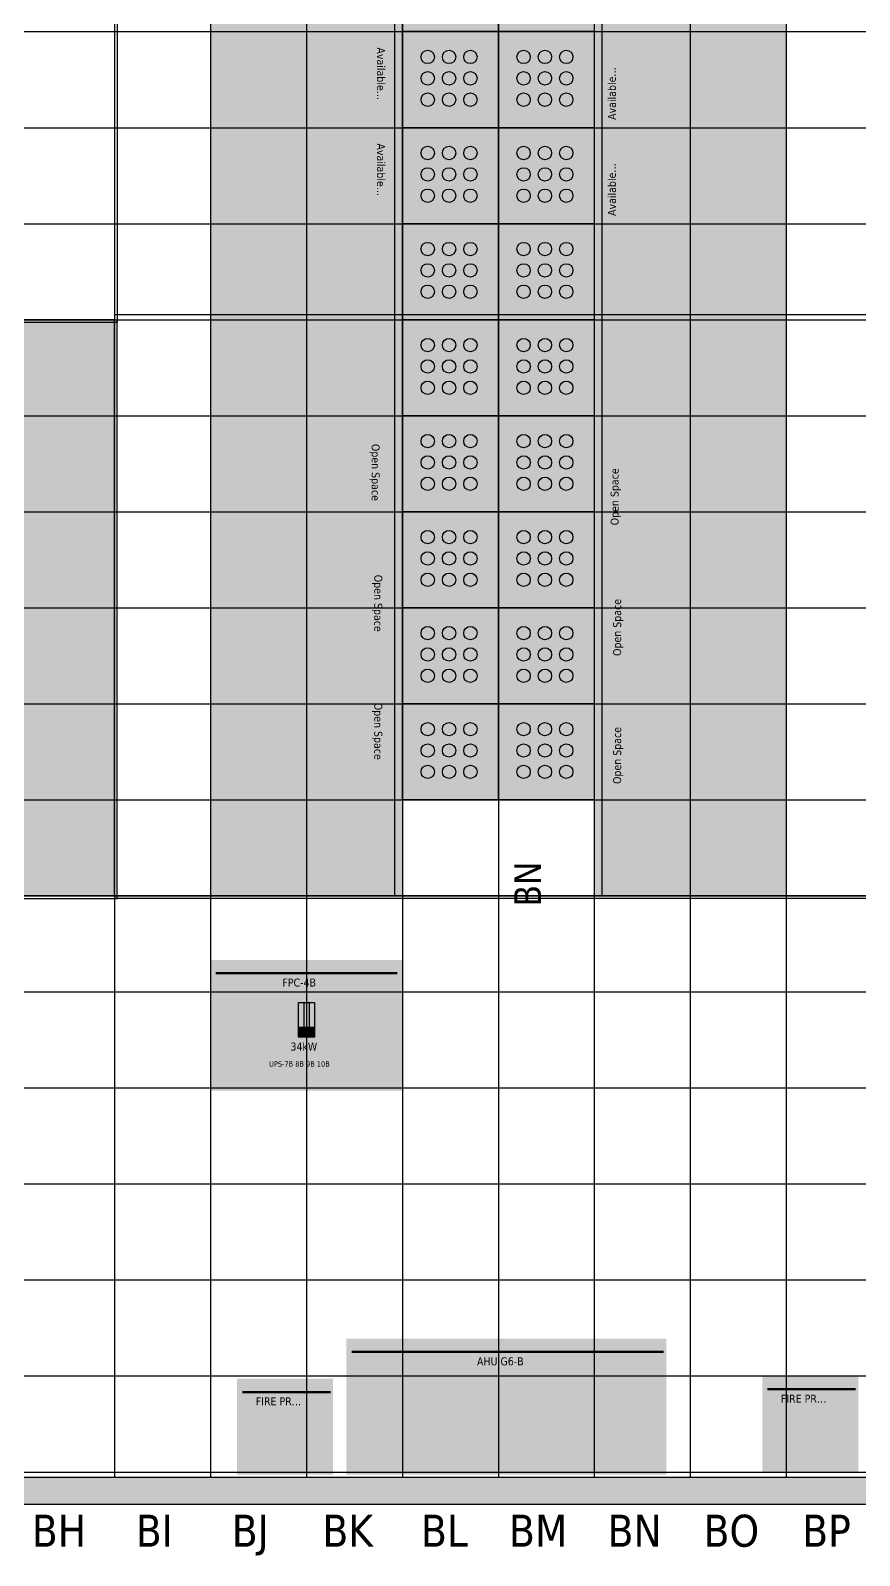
# Model space of a CAD drawing. Header units: millimetres. Extents: x -618 to 58287, y -23922 to -2396.
# Drawn here: x 19875 to 25058, y -23922 to -14393 of the extents above; entities that cross this region are included whole.
import ezdxf

# ---------------------------------------------------------------- set-up
doc = ezdxf.new("R2010")
doc.units = ezdxf.units.MM
doc.header["$MEASUREMENT"] = 0
for name, color, linetype, true_color in [('Background', 7, 'Continuous', 0xffffff), ('Equipment', 7, 'Continuous', 0xffffff), ('Names', 7, 'Continuous', 0xffffff), ('Power', 7, 'Continuous', 0xffffff), ('Room fixture', 7, 'Continuous', 0xffffff), ('Room shape', 7, 'Continuous', 0xc0c0c0), ('Rows', 7, 'Continuous', 0xffffff), ('Tile grid', 7, 'Continuous', 0xafafaf), ('Walls and cages', 7, 'Continuous', 0xffffff)]:
    doc.layers.add(name, color=color, linetype=linetype, true_color=true_color)
doc.styles.add('Tahoma#false#false', font='tahoma.ttf', dxfattribs={"height": 0.2})

msp = doc.modelspace()

# ---------------------------------------------------------------- linework, layer by layer
at = {"layer": 'Background', "lineweight": -3, "transparency": 33554687}
for points in [[(21134.7, -13798.7), (22218, -13798.7), (22218, -14398.7)], [(22218, -14398.7), (21134.7, -14398.7), (21134.7, -13798.7)], [(21134.7, -14398.7), (22218, -14398.7), (22218, -14998.7)], [(22218, -14998.7), (21134.7, -14998.7), (21134.7, -14398.7)], [(24501.3, -15001.3), (23418, -15001.3), (23418, -14401.3)], [(23418, -14401.3), (24501.3, -14401.3), (24501.3, -15001.3)], [(21134.7, -14998.7), (22218, -14998.7), (22218, -15598.7)], [(22218, -15598.7), (21134.7, -15598.7), (21134.7, -14998.7)], [(24501.3, -15601.3), (23418, -15601.3), (23418, -15001.3)], [(23418, -15001.3), (24501.3, -15001.3), (24501.3, -15601.3)], [(21118, -16809.3), (22184.7, -16809.3), (22184.7, -17609.3)], [(22184.7, -17609.3), (21118, -17609.3), (21118, -16809.3)], [(24518.7, -17584.7), (23435.3, -17584.7), (23435.3, -16784.7)], [(23435.3, -16784.7), (24518.7, -16784.7), (24518.7, -17584.7)], [(21134.3, -17627), (22201, -17627), (22201, -18427)], [(22201, -18427), (21134.3, -18427), (21134.3, -17627)], [(24534.3, -18401), (23451, -18401), (23451, -17601)], [(23451, -17601), (24534.3, -17601), (24534.3, -18401)], [(21134.3, -18427), (22201, -18427), (22201, -19227)], [(22201, -19227), (21134.3, -19227), (21134.3, -18427)], [(24534.3, -19201), (23451, -19201), (23451, -18401)], [(23451, -18401), (24534.3, -18401), (24534.3, -19201)], [(21000, -21016.7), (21000, -20200), (22200, -20200)], [(22200, -20200), (22200, -21016.7), (21000, -21016.7)], [(21850, -23416.7), (21850, -22566.7), (23850, -22566.7)], [(23850, -22566.7), (23850, -23416.7), (21850, -23416.7)], [(21166.7, -23416.7), (21166.7, -22816.7), (21766.7, -22816.7)], [(21766.7, -22816.7), (21766.7, -23416.7), (21166.7, -23416.7)], [(24450, -23400), (24450, -22800), (25050, -22800)], [(25050, -22800), (25050, -23400), (24450, -23400)]]:
    msp.add_solid(points, dxfattribs=at)
at = {"layer": 'Equipment', "color": 72, "lineweight": 50, "true_color": 0x67cb33, "transparency": 33554687}
msp.add_line((21033.3, -20283.3), (22166.7, -20283.3), dxfattribs=at)
at = {"layer": 'Equipment', "color": 153, "lineweight": 50, "true_color": 0x3e99df, "transparency": 33554687}
msp.add_line((21883.3, -22650), (23833.3, -22650), dxfattribs=at)
at = {"layer": 'Equipment', "color": 1, "lineweight": 50, "true_color": 0xe60000, "transparency": 33554687}
for p, q in [((21200, -22900), (21750, -22900)), ((24483.3, -22883.3), (25033.3, -22883.3))]:
    msp.add_line(p, q, dxfattribs=at)
at = {"layer": 'Equipment', "color": 21, "lineweight": 50, "true_color": 0xf49191, "transparency": 33554687}
for points in [[(21201.3, -14332), (21134.7, -14398.7), (21134.7, -13798.7)], [(22218, -13798.7), (22218, -14398.7), (22151.3, -14332)], [(22218, -14398.7), (21134.7, -14398.7), (21201.3, -14332)], [(21201.3, -14332), (22151.3, -14332), (22218, -14398.7)], [(21201.3, -14932), (21134.7, -14998.7), (21134.7, -14398.7)], [(21201.3, -14465.3), (21201.3, -14932), (21134.7, -14398.7)], [(22151.3, -14465.3), (21201.3, -14465.3), (21134.7, -14398.7)], [(21134.7, -14398.7), (22218, -14398.7), (22151.3, -14465.3)], [(22218, -14398.7), (22218, -14998.7), (22151.3, -14932)], [(22218, -14398.7), (22151.3, -14932), (22151.3, -14465.3)], [(24434.7, -14468), (23484.7, -14468), (23418, -14401.3)], [(23418, -14401.3), (24501.3, -14401.3), (24434.7, -14468)], [(23418, -15001.3), (23418, -14401.3), (23484.7, -14468)], [(23418, -15001.3), (23484.7, -14468), (23484.7, -14934.7)], [(24434.7, -14468), (24501.3, -14401.3), (24501.3, -15001.3)], [(24434.7, -14934.7), (24434.7, -14468), (24501.3, -15001.3)], [(22218, -14998.7), (21134.7, -14998.7), (21201.3, -14932)], [(21201.3, -14932), (22151.3, -14932), (22218, -14998.7)], [(24501.3, -15001.3), (23418, -15001.3), (23484.7, -14934.7)], [(23484.7, -14934.7), (24434.7, -14934.7), (24501.3, -15001.3)], [(21201.3, -15532), (21134.7, -15598.7), (21134.7, -14998.7)], [(21201.3, -15065.3), (21201.3, -15532), (21134.7, -14998.7)], [(22151.3, -15065.3), (21201.3, -15065.3), (21134.7, -14998.7)], [(21134.7, -14998.7), (22218, -14998.7), (22151.3, -15065.3)], [(22218, -14998.7), (22218, -15598.7), (22151.3, -15532)], [(22218, -14998.7), (22151.3, -15532), (22151.3, -15065.3)], [(24434.7, -15068), (23484.7, -15068), (23418, -15001.3)], [(23418, -15001.3), (24501.3, -15001.3), (24434.7, -15068)], [(23418, -15601.3), (23418, -15001.3), (23484.7, -15068)], [(24434.7, -15068), (24501.3, -15001.3), (24501.3, -15601.3)], [(23418, -15601.3), (23484.7, -15068), (23484.7, -15534.7)], [(24434.7, -15534.7), (24434.7, -15068), (24501.3, -15601.3)], [(22218, -15598.7), (21134.7, -15598.7), (21201.3, -15532)], [(21201.3, -15532), (22151.3, -15532), (22218, -15598.7)], [(24501.3, -15601.3), (23418, -15601.3), (23484.7, -15534.7)], [(23484.7, -15534.7), (24434.7, -15534.7), (24501.3, -15601.3)], [(21184.7, -17542.7), (21118, -17609.3), (21118, -16809.3)], [(21184.7, -16876), (21184.7, -17542.7), (21118, -16809.3)], [(22118, -16876), (21184.7, -16876), (21118, -16809.3)], [(21118, -16809.3), (22184.7, -16809.3), (22118, -16876)], [(22184.7, -16809.3), (22184.7, -17609.3), (22118, -17542.7)], [(22184.7, -16809.3), (22118, -17542.7), (22118, -16876)], [(24452, -16851.3), (23502, -16851.3), (23435.3, -16784.7)], [(23435.3, -16784.7), (24518.7, -16784.7), (24452, -16851.3)], [(23435.3, -17584.7), (23435.3, -16784.7), (23502, -16851.3)], [(23435.3, -17584.7), (23502, -16851.3), (23502, -17518)], [(24452, -16851.3), (24518.7, -16784.7), (24518.7, -17584.7)], [(24452, -17518), (24452, -16851.3), (24518.7, -17584.7)], [(24518.7, -17584.7), (23435.3, -17584.7), (23502, -17518)], [(23502, -17518), (24452, -17518), (24518.7, -17584.7)], [(22184.7, -17609.3), (21118, -17609.3), (21184.7, -17542.7)], [(21201, -18360.3), (21134.3, -18427), (21134.3, -17627)], [(21201, -17693.7), (21201, -18360.3), (21134.3, -17627)], [(22134.3, -17693.7), (21201, -17693.7), (21134.3, -17627)], [(21134.3, -17627), (22201, -17627), (22134.3, -17693.7)], [(21184.7, -17542.7), (22118, -17542.7), (22184.7, -17609.3)], [(22201, -17627), (22201, -18427), (22134.3, -18360.3)], [(22201, -17627), (22134.3, -18360.3), (22134.3, -17693.7)], [(24467.7, -17667.7), (23517.7, -17667.7), (23451, -17601)], [(23451, -17601), (24534.3, -17601), (24467.7, -17667.7)], [(23451, -18401), (23451, -17601), (23517.7, -17667.7)], [(24467.7, -17667.7), (24534.3, -17601), (24534.3, -18401)], [(23451, -18401), (23517.7, -17667.7), (23517.7, -18334.3)], [(24467.7, -18334.3), (24467.7, -17667.7), (24534.3, -18401)], [(22201, -18427), (21134.3, -18427), (21201, -18360.3)], [(21201, -18360.3), (22134.3, -18360.3), (22201, -18427)], [(24534.3, -18401), (23451, -18401), (23517.7, -18334.3)], [(23517.7, -18334.3), (24467.7, -18334.3), (24534.3, -18401)], [(21201, -19160.3), (21134.3, -19227), (21134.3, -18427)], [(21201, -18493.7), (21201, -19160.3), (21134.3, -18427)], [(22134.3, -18493.7), (21201, -18493.7), (21134.3, -18427)], [(21134.3, -18427), (22201, -18427), (22134.3, -18493.7)], [(22201, -18427), (22201, -19227), (22134.3, -19160.3)], [(22201, -18427), (22134.3, -19160.3), (22134.3, -18493.7)], [(24467.7, -18467.7), (23517.7, -18467.7), (23451, -18401)], [(23451, -18401), (24534.3, -18401), (24467.7, -18467.7)], [(23451, -19201), (23451, -18401), (23517.7, -18467.7)], [(23451, -19201), (23517.7, -18467.7), (23517.7, -19134.3)], [(24467.7, -18467.7), (24534.3, -18401), (24534.3, -19201)], [(24467.7, -19134.3), (24467.7, -18467.7), (24534.3, -19201)], [(24534.3, -19201), (23451, -19201), (23517.7, -19134.3)], [(23517.7, -19134.3), (24467.7, -19134.3), (24534.3, -19201)], [(22201, -19227), (21134.3, -19227), (21201, -19160.3)], [(21201, -19160.3), (22134.3, -19160.3), (22201, -19227)], [(21166.7, -22816.7), (21766.7, -22816.7), (21700, -22883.3)], [(21166.7, -22816.7), (21700, -22883.3), (21233.3, -22883.3)], [(21166.7, -23416.7), (21166.7, -22816.7), (21233.3, -22883.3)], [(21700, -23350), (21700, -22883.3), (21766.7, -22816.7)], [(21766.7, -22816.7), (21766.7, -23416.7), (21700, -23350)], [(24450, -22800), (25050, -22800), (24983.3, -22866.7)], [(24450, -22800), (24983.3, -22866.7), (24516.7, -22866.7)], [(24450, -23400), (24450, -22800), (24516.7, -22866.7)], [(24516.7, -22866.7), (24516.7, -23333.3), (24450, -23400)], [(24983.3, -23333.3), (24983.3, -22866.7), (25050, -22800)], [(25050, -22800), (25050, -23400), (24983.3, -23333.3)], [(21233.3, -22883.3), (21233.3, -23350), (21166.7, -23416.7)], [(24983.3, -23333.3), (25050, -23400), (24450, -23400)], [(24516.7, -23333.3), (24983.3, -23333.3), (24450, -23400)], [(21700, -23350), (21766.7, -23416.7), (21166.7, -23416.7)], [(21233.3, -23350), (21700, -23350), (21166.7, -23416.7)]]:
    msp.add_solid(points, dxfattribs=at)
at = {"layer": 'Equipment', "color": 18, "lineweight": -3, "true_color": 0x000000, "transparency": 33554687}
for points in [[(21151.3, -14382), (21134.7, -14398.7), (21134.7, -13798.7)], [(22218, -13798.7), (22218, -14398.7), (22201.3, -14382)], [(22218, -14398.7), (21134.7, -14398.7), (21151.3, -14382)], [(21151.3, -14382), (22201.3, -14382), (22218, -14398.7)], [(21151.3, -14982), (21134.7, -14998.7), (21134.7, -14398.7)], [(21151.3, -14415.3), (21151.3, -14982), (21134.7, -14398.7)], [(22201.3, -14415.3), (21151.3, -14415.3), (21134.7, -14398.7)], [(21134.7, -14398.7), (22218, -14398.7), (22201.3, -14415.3)], [(22218, -14398.7), (22218, -14998.7), (22201.3, -14982)], [(22218, -14398.7), (22201.3, -14982), (22201.3, -14415.3)], [(24484.7, -14418), (23434.7, -14418), (23418, -14401.3)], [(23418, -14401.3), (24501.3, -14401.3), (24484.7, -14418)], [(23418, -15001.3), (23418, -14401.3), (23434.7, -14418)], [(23418, -15001.3), (23434.7, -14418), (23434.7, -14984.7)], [(24484.7, -14418), (24501.3, -14401.3), (24501.3, -15001.3)], [(24484.7, -14984.7), (24484.7, -14418), (24501.3, -15001.3)], [(22218, -14998.7), (21134.7, -14998.7), (21151.3, -14982)], [(21151.3, -15582), (21134.7, -15598.7), (21134.7, -14998.7)], [(21151.3, -15015.3), (21151.3, -15582), (21134.7, -14998.7)], [(22201.3, -15015.3), (21151.3, -15015.3), (21134.7, -14998.7)], [(21134.7, -14998.7), (22218, -14998.7), (22201.3, -15015.3)], [(21151.3, -14982), (22201.3, -14982), (22218, -14998.7)], [(22218, -14998.7), (22218, -15598.7), (22201.3, -15582)], [(22218, -14998.7), (22201.3, -15582), (22201.3, -15015.3)], [(24501.3, -15001.3), (23418, -15001.3), (23434.7, -14984.7)], [(24484.7, -15018), (23434.7, -15018), (23418, -15001.3)], [(23418, -15001.3), (24501.3, -15001.3), (24484.7, -15018)], [(23418, -15601.3), (23418, -15001.3), (23434.7, -15018)], [(23418, -15601.3), (23434.7, -15018), (23434.7, -15584.7)], [(23434.7, -14984.7), (24484.7, -14984.7), (24501.3, -15001.3)], [(24484.7, -15018), (24501.3, -15001.3), (24501.3, -15601.3)], [(24484.7, -15584.7), (24484.7, -15018), (24501.3, -15601.3)], [(22218, -15598.7), (21134.7, -15598.7), (21151.3, -15582)], [(21151.3, -15582), (22201.3, -15582), (22218, -15598.7)], [(24501.3, -15601.3), (23418, -15601.3), (23434.7, -15584.7)], [(23434.7, -15584.7), (24484.7, -15584.7), (24501.3, -15601.3)], [(21134.7, -17592.7), (21118, -17609.3), (21118, -16809.3)], [(21134.7, -16826), (21134.7, -17592.7), (21118, -16809.3)], [(22168, -16826), (21134.7, -16826), (21118, -16809.3)], [(21118, -16809.3), (22184.7, -16809.3), (22168, -16826)], [(22184.7, -16809.3), (22184.7, -17609.3), (22168, -17592.7)], [(22184.7, -16809.3), (22168, -17592.7), (22168, -16826)], [(24502, -16801.3), (23452, -16801.3), (23435.3, -16784.7)], [(23435.3, -16784.7), (24518.7, -16784.7), (24502, -16801.3)], [(23435.3, -17584.7), (23435.3, -16784.7), (23452, -16801.3)], [(23435.3, -17584.7), (23452, -16801.3), (23452, -17568)], [(24502, -16801.3), (24518.7, -16784.7), (24518.7, -17584.7)], [(24502, -17568), (24502, -16801.3), (24518.7, -17584.7)], [(22184.7, -17609.3), (21118, -17609.3), (21134.7, -17592.7)], [(21151, -18410.3), (21134.3, -18427), (21134.3, -17627)], [(21151, -17643.7), (21151, -18410.3), (21134.3, -17627)], [(22184.3, -17643.7), (21151, -17643.7), (21134.3, -17627)], [(21134.3, -17627), (22201, -17627), (22184.3, -17643.7)], [(21134.7, -17592.7), (22168, -17592.7), (22184.7, -17609.3)], [(22201, -17627), (22201, -18427), (22184.3, -18410.3)], [(22201, -17627), (22184.3, -18410.3), (22184.3, -17643.7)], [(24518.7, -17584.7), (23435.3, -17584.7), (23452, -17568)], [(24517.7, -17617.7), (23467.7, -17617.7), (23451, -17601)], [(23451, -17601), (24534.3, -17601), (24517.7, -17617.7)], [(23451, -18401), (23451, -17601), (23467.7, -17617.7)], [(23451, -18401), (23467.7, -17617.7), (23467.7, -18384.3)], [(23452, -17568), (24502, -17568), (24518.7, -17584.7)], [(24517.7, -17617.7), (24534.3, -17601), (24534.3, -18401)], [(24517.7, -18384.3), (24517.7, -17617.7), (24534.3, -18401)], [(24534.3, -18401), (23451, -18401), (23467.7, -18384.3)], [(23467.7, -18384.3), (24517.7, -18384.3), (24534.3, -18401)], [(22201, -18427), (21134.3, -18427), (21151, -18410.3)], [(21151, -19210.3), (21134.3, -19227), (21134.3, -18427)], [(21151, -18443.7), (21151, -19210.3), (21134.3, -18427)], [(22184.3, -18443.7), (21151, -18443.7), (21134.3, -18427)], [(21134.3, -18427), (22201, -18427), (22184.3, -18443.7)], [(21151, -18410.3), (22184.3, -18410.3), (22201, -18427)], [(22201, -18427), (22201, -19227), (22184.3, -19210.3)], [(22201, -18427), (22184.3, -19210.3), (22184.3, -18443.7)], [(24517.7, -18417.7), (23467.7, -18417.7), (23451, -18401)], [(23451, -18401), (24534.3, -18401), (24517.7, -18417.7)], [(23451, -19201), (23451, -18401), (23467.7, -18417.7)], [(23451, -19201), (23467.7, -18417.7), (23467.7, -19184.3)], [(24517.7, -18417.7), (24534.3, -18401), (24534.3, -19201)], [(24517.7, -19184.3), (24517.7, -18417.7), (24534.3, -19201)], [(22201, -19227), (21134.3, -19227), (21151, -19210.3)], [(21151, -19210.3), (22184.3, -19210.3), (22201, -19227)], [(24534.3, -19201), (23451, -19201), (23467.7, -19184.3)], [(23467.7, -19184.3), (24517.7, -19184.3), (24534.3, -19201)], [(21000, -20200), (22200, -20200), (22183.3, -20216.7)], [(21000, -20200), (22183.3, -20216.7), (21016.7, -20216.7)], [(21000, -21016.7), (21000, -20200), (21016.7, -20216.7)], [(22183.3, -21000), (22183.3, -20216.7), (22200, -20200)], [(22200, -20200), (22200, -21016.7), (22183.3, -21000)], [(21016.7, -20216.7), (21016.7, -21000), (21000, -21016.7)], [(22183.3, -21000), (22200, -21016.7), (21000, -21016.7)], [(21016.7, -21000), (22183.3, -21000), (21000, -21016.7)], [(21850, -22566.7), (23850, -22566.7), (23833.3, -22583.3)], [(21850, -22566.7), (23833.3, -22583.3), (21866.7, -22583.3)], [(21850, -23416.7), (21850, -22566.7), (21866.7, -22583.3)], [(23833.3, -23400), (23833.3, -22583.3), (23850, -22566.7)], [(23850, -22566.7), (23850, -23416.7), (23833.3, -23400)], [(21866.7, -22583.3), (21866.7, -23400), (21850, -23416.7)], [(21166.7, -22816.7), (21766.7, -22816.7), (21750, -22833.3)], [(21166.7, -22816.7), (21750, -22833.3), (21183.3, -22833.3)], [(21166.7, -23416.7), (21166.7, -22816.7), (21183.3, -22833.3)], [(21183.3, -22833.3), (21183.3, -23400), (21166.7, -23416.7)], [(21750, -23400), (21750, -22833.3), (21766.7, -22816.7)], [(21766.7, -22816.7), (21766.7, -23416.7), (21750, -23400)], [(24450, -22800), (25050, -22800), (25033.3, -22816.7)], [(24450, -22800), (25033.3, -22816.7), (24466.7, -22816.7)], [(24450, -23400), (24450, -22800), (24466.7, -22816.7)], [(24466.7, -22816.7), (24466.7, -23383.3), (24450, -23400)], [(25033.3, -23383.3), (25033.3, -22816.7), (25050, -22800)], [(25050, -22800), (25050, -23400), (25033.3, -23383.3)], [(21750, -23400), (21766.7, -23416.7), (21166.7, -23416.7)], [(21183.3, -23400), (21750, -23400), (21166.7, -23416.7)], [(23833.3, -23400), (23850, -23416.7), (21850, -23416.7)], [(21866.7, -23400), (23833.3, -23400), (21850, -23416.7)], [(25033.3, -23383.3), (25050, -23400), (24450, -23400)], [(24466.7, -23383.3), (25033.3, -23383.3), (24450, -23400)]]:
    msp.add_solid(points, dxfattribs=at)
at = {"layer": 'Equipment', "color": 71, "lineweight": 50, "true_color": 0xbde8a7, "transparency": 33554687}
for points in [[(21000, -20200), (22200, -20200), (22133.3, -20266.7)], [(21000, -20200), (22133.3, -20266.7), (21066.7, -20266.7)], [(21000, -21016.7), (21000, -20200), (21066.7, -20266.7)], [(22133.3, -20950), (22133.3, -20266.7), (22200, -20200)], [(22200, -20200), (22200, -21016.7), (22133.3, -20950)], [(21066.7, -20266.7), (21066.7, -20950), (21000, -21016.7)], [(22133.3, -20950), (22200, -21016.7), (21000, -21016.7)], [(21066.7, -20950), (22133.3, -20950), (21000, -21016.7)]]:
    msp.add_solid(points, dxfattribs=at)
at = {"layer": 'Equipment', "color": 141, "lineweight": 50, "true_color": 0xabd3f1, "transparency": 33554687}
for points in [[(21850, -22566.7), (23850, -22566.7), (23783.3, -22633.3)], [(21850, -22566.7), (23783.3, -22633.3), (21916.7, -22633.3)], [(21850, -23416.7), (21850, -22566.7), (21916.7, -22633.3)], [(23783.3, -23350), (23783.3, -22633.3), (23850, -22566.7)], [(23850, -22566.7), (23850, -23416.7), (23783.3, -23350)], [(21916.7, -22633.3), (21916.7, -23350), (21850, -23416.7)], [(23783.3, -23350), (23850, -23416.7), (21850, -23416.7)], [(21916.7, -23350), (23783.3, -23350), (21850, -23416.7)]]:
    msp.add_solid(points, dxfattribs=at)
at = {"layer": 'Power', "color": 8, "lineweight": -3, "true_color": 0x808080, "transparency": 33554687}
for p, q in [((21550, -20466.7), (21650, -20466.7)), ((21550, -20683.3), (21550, -20466.7)), ((21650, -20466.7), (21650, -20683.3)), ((21650, -20683.3), (21550, -20683.3))]:
    msp.add_line(p, q, dxfattribs=at)
at = {"layer": 'Power', "lineweight": -3, "transparency": 33554687}
for p, q in [((21583.3, -20466.7), (21583.3, -20683.3)), ((21616.7, -20466.7), (21616.7, -20683.3))]:
    msp.add_line(p, q, dxfattribs=at)
msp.add_solid([(21550, -20466.7), (21650, -20466.7), (21550, -20683.3), (21650, -20683.3)], dxfattribs=at)
at = {"layer": 'Power', "color": 8, "lineweight": -3, "true_color": 0x826482, "transparency": 33554687}
for points in [[(21550, -20550), (21583.3, -20550), (21550, -20683.3), (21583.3, -20683.3)], [(21583.3, -20550), (21616.7, -20550), (21583.3, -20683.3), (21616.7, -20683.3)], [(21616.7, -20616.7), (21650, -20616.7), (21616.7, -20683.3), (21650, -20683.3)]]:
    msp.add_solid(points, dxfattribs=at)
at = {"layer": 'Power', "color": 9, "lineweight": -3, "true_color": 0xc0c0c0, "transparency": 33554687}
for points in [[(21550, -20616.7), (21583.3, -20616.7), (21550, -20683.3), (21583.3, -20683.3)], [(21583.3, -20616.7), (21616.7, -20616.7), (21583.3, -20683.3), (21616.7, -20683.3)], [(21616.7, -20650), (21650, -20650), (21616.7, -20683.3), (21650, -20683.3)]]:
    msp.add_solid(points, dxfattribs=at)
at = {"layer": 'Power', "color": 138, "lineweight": -3, "true_color": 0x01505e, "transparency": 33554687}
msp.add_solid([(21083.3, -20833.3), (22116.7, -20833.3), (21083.3, -20916.7), (22116.7, -20916.7)], dxfattribs=at)
at = {"layer": 'Room fixture', "color": 9, "lineweight": -3, "true_color": 0xc0c0c0, "transparency": 33554687}
for p, q in [((22200, -14400), (22200, -13800)), ((22800, -14400), (22800, -13800)), ((22800, -13800), (22800, -14400)), ((23400, -13800), (23400, -14400)), ((22200, -14400), (22800, -14400)), ((22200, -15000), (22200, -14400)), ((22800, -14400), (22200, -14400)), ((22800, -14400), (22800, -15000)), ((22800, -14400), (23400, -14400)), ((22800, -15000), (22800, -14400)), ((23400, -14400), (22800, -14400)), ((23400, -14400), (23400, -15000)), ((22800, -15000), (22200, -15000)), ((22200, -15000), (22800, -15000)), ((22200, -15600), (22200, -15000)), ((23400, -15000), (22800, -15000)), ((22800, -15000), (23400, -15000)), ((22800, -15600), (22800, -15000)), ((22800, -15000), (22800, -15600)), ((23400, -15000), (23400, -15600)), ((22200, -15600), (22800, -15600)), ((22200, -16200), (22200, -15600)), ((22800, -15600), (22200, -15600)), ((22800, -15600), (23400, -15600)), ((22800, -16200), (22800, -15600)), ((22800, -15600), (22800, -16200)), ((23400, -15600), (22800, -15600)), ((23400, -15600), (23400, -16200)), ((22200, -16200), (22800, -16200)), ((22200, -16800), (22200, -16200)), ((22800, -16200), (22200, -16200)), ((22800, -16200), (22800, -16800)), ((23400, -16200), (22800, -16200)), ((22800, -16200), (23400, -16200)), ((22800, -16800), (22800, -16200)), ((23400, -16200), (23400, -16800)), ((22800, -16800), (22200, -16800)), ((22200, -16800), (22800, -16800)), ((22200, -17400), (22200, -16800)), ((22800, -16800), (23400, -16800)), ((22800, -17400), (22800, -16800)), ((22800, -16800), (22800, -17400)), ((23400, -16800), (22800, -16800)), ((23400, -16800), (23400, -17400)), ((22800, -17400), (22200, -17400)), ((22200, -17400), (22800, -17400)), ((22200, -18000), (22200, -17400)), ((22800, -17400), (23400, -17400)), ((22800, -18000), (22800, -17400)), ((23400, -17400), (22800, -17400)), ((22800, -17400), (22800, -18000)), ((23400, -17400), (23400, -18000)), ((22800, -18000), (22200, -18000)), ((22200, -18000), (22800, -18000)), ((22200, -18600), (22200, -18000)), ((23400, -18000), (22800, -18000)), ((22800, -18000), (23400, -18000)), ((22800, -18600), (22800, -18000)), ((22800, -18000), (22800, -18600)), ((23400, -18000), (23400, -18600)), ((22200, -18600), (22800, -18600)), ((22200, -19200), (22200, -18600)), ((22800, -18600), (22200, -18600)), ((22800, -18600), (23400, -18600)), ((22800, -19200), (22800, -18600)), ((22800, -18600), (22800, -19200)), ((23400, -18600), (22800, -18600)), ((23400, -18600), (23400, -19200)), ((22800, -19200), (22200, -19200)), ((23400, -19200), (22800, -19200))]:
    msp.add_line(p, q, dxfattribs=at)
for centre in [(22358.3, -14558.3), (22491.7, -14558.3), (22625, -14558.3), (22958.3, -14558.3), (23091.7, -14558.3), (23225, -14558.3), (22358.3, -14691.7), (22491.7, -14691.7), (22625, -14691.7), (22958.3, -14691.7), (23091.7, -14691.7), (23225, -14691.7), (22358.3, -14825), (22491.7, -14825), (22625, -14825), (22958.3, -14825), (23091.7, -14825), (23225, -14825), (22358.3, -15158.3), (22491.7, -15158.3), (22625, -15158.3), (22958.3, -15158.3), (23091.7, -15158.3), (23225, -15158.3), (22358.3, -15291.7), (22491.7, -15291.7), (22625, -15291.7), (22958.3, -15291.7), (23091.7, -15291.7), (23225, -15291.7), (22358.3, -15425), (22491.7, -15425), (22625, -15425), (22958.3, -15425), (23091.7, -15425), (23225, -15425), (22358.3, -15758.3), (22491.7, -15758.3), (22625, -15758.3), (22958.3, -15758.3), (23091.7, -15758.3), (23225, -15758.3), (22358.3, -15891.7), (22491.7, -15891.7), (22625, -15891.7), (22958.3, -15891.7), (23091.7, -15891.7), (23225, -15891.7), (22358.3, -16025), (22491.7, -16025), (22625, -16025), (22958.3, -16025), (23091.7, -16025), (23225, -16025), (22358.3, -16358.3), (22491.7, -16358.3), (22625, -16358.3), (22958.3, -16358.3), (23091.7, -16358.3), (23225, -16358.3), (22358.3, -16491.7), (22491.7, -16491.7), (22625, -16491.7), (22958.3, -16491.7), (23091.7, -16491.7), (23225, -16491.7), (22358.3, -16625), (22491.7, -16625), (22625, -16625), (22958.3, -16625), (23091.7, -16625), (23225, -16625), (22358.3, -16958.3), (22491.7, -16958.3), (22625, -16958.3), (22958.3, -16958.3), (23091.7, -16958.3), (23225, -16958.3), (22358.3, -17091.7), (22491.7, -17091.7), (22625, -17091.7), (22958.3, -17091.7), (23091.7, -17091.7), (23225, -17091.7), (22358.3, -17225), (22491.7, -17225), (22625, -17225), (22958.3, -17225), (23091.7, -17225), (23225, -17225), (22358.3, -17558.3), (22491.7, -17558.3), (22625, -17558.3), (22958.3, -17558.3), (23091.7, -17558.3), (23225, -17558.3), (22358.3, -17691.7), (22491.7, -17691.7), (22625, -17691.7), (22958.3, -17691.7), (23091.7, -17691.7), (23225, -17691.7), (22358.3, -17825), (22491.7, -17825), (22625, -17825), (22958.3, -17825), (23091.7, -17825), (23225, -17825), (22358.3, -18158.3), (22491.7, -18158.3), (22625, -18158.3), (22958.3, -18158.3), (23091.7, -18158.3), (23225, -18158.3), (22358.3, -18291.7), (22491.7, -18291.7), (22625, -18291.7), (22958.3, -18291.7), (23091.7, -18291.7), (23225, -18291.7), (22358.3, -18425), (22491.7, -18425), (22625, -18425), (22958.3, -18425), (23091.7, -18425), (23225, -18425), (22358.3, -18758.3), (22491.7, -18758.3), (22625, -18758.3), (22958.3, -18758.3), (23091.7, -18758.3), (23225, -18758.3), (22358.3, -18891.7), (22491.7, -18891.7), (22625, -18891.7), (22958.3, -18891.7), (23091.7, -18891.7), (23225, -18891.7), (22358.3, -19025), (22491.7, -19025), (22625, -19025), (22958.3, -19025), (23091.7, -19025), (23225, -19025)]:
    msp.add_ellipse(centre, major_axis=(41.7, 0), ratio=1, dxfattribs=at)
at = {"layer": 'Room fixture', "color": 9, "lineweight": -3, "true_color": 0xc0c0c0, "transparency": 33554472}
for points in [[(22200, -14400), (22200, -13800), (22800, -13800)], [(22800, -13800), (22800, -14400), (22200, -14400)], [(22800, -14400), (22800, -13800), (23400, -13800)], [(23400, -13800), (23400, -14400), (22800, -14400)], [(22200, -15000), (22200, -14400), (22800, -14400)], [(22800, -14400), (22800, -15000), (22200, -15000)], [(22800, -15000), (22800, -14400), (23400, -14400)], [(23400, -14400), (23400, -15000), (22800, -15000)], [(22200, -15600), (22200, -15000), (22800, -15000)], [(22800, -15000), (22800, -15600), (22200, -15600)], [(22800, -15600), (22800, -15000), (23400, -15000)], [(23400, -15000), (23400, -15600), (22800, -15600)], [(22200, -16200), (22200, -15600), (22800, -15600)], [(22800, -15600), (22800, -16200), (22200, -16200)], [(22800, -16200), (22800, -15600), (23400, -15600)], [(23400, -15600), (23400, -16200), (22800, -16200)], [(22200, -16800), (22200, -16200), (22800, -16200)], [(22800, -16200), (22800, -16800), (22200, -16800)], [(22800, -16800), (22800, -16200), (23400, -16200)], [(23400, -16200), (23400, -16800), (22800, -16800)], [(22200, -17400), (22200, -16800), (22800, -16800)], [(22800, -16800), (22800, -17400), (22200, -17400)], [(22800, -17400), (22800, -16800), (23400, -16800)], [(23400, -16800), (23400, -17400), (22800, -17400)], [(22200, -18000), (22200, -17400), (22800, -17400)], [(22800, -17400), (22800, -18000), (22200, -18000)], [(22800, -18000), (22800, -17400), (23400, -17400)], [(23400, -17400), (23400, -18000), (22800, -18000)], [(22200, -18600), (22200, -18000), (22800, -18000)], [(22800, -18000), (22800, -18600), (22200, -18600)], [(22800, -18600), (22800, -18000), (23400, -18000)], [(23400, -18000), (23400, -18600), (22800, -18600)], [(22200, -19200), (22200, -18600), (22800, -18600)], [(22800, -18600), (22800, -19200), (22200, -19200)], [(22800, -19200), (22800, -18600), (23400, -18600)], [(23400, -18600), (23400, -19200), (22800, -19200)]]:
    msp.add_solid(points, dxfattribs=at)
at = {"layer": 'Room shape', "color": 18, "lineweight": -3, "true_color": 0x000000, "transparency": 33554687}
for p, q in [((57733.3, -23433.3), (0, -23433.3)), ((0, -23600), (57733.3, -23600))]:
    msp.add_line(p, q, dxfattribs=at)
at = {"layer": 'Room shape', "lineweight": -3, "transparency": 33554687}
for points in [[(0, -23433.3), (57733.3, -23600), (-116.7, -23550)], [(0, -23433.3), (57733.3, -23433.3), (57733.3, -23600)], [(57733.3, -23600), (0, -23600), (-116.7, -23550)]]:
    msp.add_solid(points, dxfattribs=at)
at = {"layer": 'Rows', "color": 18, "lineweight": -3, "true_color": 0x000000, "transparency": 33554687}
for p, q in [((22150, -6000), (22150, -19800)), ((23450, -19800), (23450, -6000))]:
    msp.add_line(p, q, dxfattribs=at)
at = {"layer": 'Rows', "color": 254, "lineweight": -3, "true_color": 0xe0e0d7, "transparency": 33554534}
for points in [[(21000, -6000), (22200, -6000), (22200, -19800)], [(22200, -19800), (21000, -19800), (21000, -6000)], [(24600, -19800), (23400, -19800), (23400, -6000)], [(23400, -6000), (24600, -6000), (24600, -19800)]]:
    msp.add_solid(points, dxfattribs=at)
at = {"layer": 'Rows', "color": 18, "lineweight": -3, "true_color": 0x000000, "transparency": 33554687}
for points in [[(21000, -19800), (21000, -6000), (21016.7, -6016.7)], [(22183.3, -19783.3), (22183.3, -6016.7), (22200, -6000)], [(22200, -6000), (22200, -19800), (22183.3, -19783.3)], [(23400, -19800), (23400, -6000), (23416.7, -6016.7)], [(24583.3, -19783.3), (24583.3, -6016.7), (24600, -6000)], [(24600, -6000), (24600, -19800), (24583.3, -19783.3)], [(21016.7, -6016.7), (21016.7, -19783.3), (21000, -19800)], [(23416.7, -6016.7), (23416.7, -19783.3), (23400, -19800)], [(22183.3, -19783.3), (22200, -19800), (21000, -19800)], [(21016.7, -19783.3), (22183.3, -19783.3), (21000, -19800)], [(24583.3, -19783.3), (24600, -19800), (23400, -19800)], [(23416.7, -19783.3), (24583.3, -19783.3), (23400, -19800)]]:
    msp.add_solid(points, dxfattribs=at)
at = {"layer": 'Tile grid', "lineweight": -3, "transparency": 33554687}
for p, q in [((20400, -2967), (20400, -23433.7)), ((21000, -2967), (21000, -23433.7)), ((21600, -2967), (21600, -23433.7)), ((22200, -2967), (22200, -23433.7)), ((22800, -2967), (22800, -23433.7)), ((23400, -2967), (23400, -23433.7)), ((24000, -2967), (24000, -23433.7)), ((24600, -2967), (24600, -23433.7)), ((22.1, -14400), (57733.3, -14400)), ((20.6, -15000), (57733.3, -15000)), ((19.2, -15600), (57733.3, -15600)), ((17.7, -16200), (57733.3, -16200)), ((16.2, -16800), (57733.3, -16800)), ((14.8, -17400), (57733.3, -17400)), ((13.3, -18000), (57733.3, -18000)), ((11.8, -18600), (57733.3, -18600)), ((10.4, -19200), (57733.3, -19200)), ((8.9, -19800), (57733.3, -19800)), ((7.4, -20400), (57733.3, -20400)), ((6, -21000), (57733.3, -21000)), ((4.5, -21600), (57733.3, -21600)), ((3, -22200), (57733.3, -22200)), ((1.6, -22800), (57733.3, -22800)), ((0.1, -23400), (57733.3, -23400))]:
    msp.add_line(p, q, dxfattribs=at)
at = {"layer": 'Walls and cages', "color": 18, "lineweight": -3, "true_color": 0x000000, "transparency": 33554687}
for p, q in [((20400, -6000), (20400, -16200)), ((20400, -16200), (15600, -16200)), ((20400, -16200), (15600, -16200)), ((20400, -16200), (25183.3, -16200)), ((20400, -19800), (20400, -16200)), ((20400, -16200), (20400, -19800)), ((15600, -19800), (20400, -19800)), ((20400, -19800), (15600, -19800)), ((25200, -19800), (20400, -19800))]:
    msp.add_line(p, q, dxfattribs=at)
at = {"layer": 'Walls and cages', "color": 9, "lineweight": -3, "true_color": 0xc0c0c0, "transparency": 33554687}
for p, q in [((20416.7, -6000), (20416.7, -16216.7)), ((20400, -16166.7), (25216.7, -16166.7)), ((20416.7, -16216.7), (15600, -16216.7)), ((20416.7, -19816.7), (20416.7, -16200)), ((15600, -19816.7), (20416.7, -19816.7)), ((25216.7, -19816.7), (20400, -19816.7))]:
    msp.add_line(p, q, dxfattribs=at)
at = {"layer": 'Walls and cages', "color": 152, "lineweight": -3, "true_color": 0x0078d7, "transparency": 33554452}
for points in [[(15600, -16200), (20400, -16200), (20400, -19800)], [(15600, -16800), (15600, -16200), (20400, -19800)], [(20400, -19800), (15600, -19800), (15600, -16800)]]:
    msp.add_solid(points, dxfattribs=at)

# ---------------------------------------------------------------- texts
at = {"layer": 'Names', "color": 8, "lineweight": -3, "true_color": 0x808080, "transparency": 33554687, "style": 'Tahoma#false#false'}
for s, rotation, p in [('Available…', -90, (22041.3, -14498.7)), ('Available…', -270, (23534.7, -14951.3)), ('Available…', -90, (22041.3, -15098.7)), ('Available…', -270, (23534.7, -15551.3)), ('Open Space', -90, (22008, -16976)), ('Open Space', -270, (23552, -17484.7)), ('Open Space', -90, (22024.3, -17793.7)), ('Open Space', -270, (23567.7, -18301)), ('Open Space', -90, (22024.3, -18593.7)), ('Open Space', -270, (23567.7, -19101))]:
    msp.add_text(s, height=50, rotation=rotation, dxfattribs=at).set_placement(p)
for s, p in [('FPC-4B', (21450, -20366.7)), ('AHU G6-B', (22666.7, -22733.3)), ('FIRE PR…', (21283.3, -22983.3)), ('FIRE PR…', (24566.7, -22966.7))]:
    msp.add_text(s, height=50, dxfattribs=at).set_placement(p)
at = {"layer": 'Power', "color": 18, "lineweight": -3, "true_color": 0x000000, "transparency": 33554687, "style": 'Tahoma#false#false'}
msp.add_text('34kW', height=50, dxfattribs=at).set_placement((21500, -20766.7))
at = {"layer": 'Power', "lineweight": -3, "transparency": 33554687, "style": 'Tahoma#false#false'}
msp.add_text('UPS-7B 8B 9B 10B', height=33.333, dxfattribs=at).set_placement((21366.7, -20866.7))
at = {"layer": 'Rows', "color": 8, "lineweight": -3, "true_color": 0x808080, "transparency": 33554687, "style": 'Tahoma#false#false'}
msp.add_text('BN', height=166.67, rotation=-270, dxfattribs=at).set_placement((23066.7, -19866.7))
at = {"layer": 'Tile grid', "color": 8, "lineweight": -3, "true_color": 0x808080, "transparency": 33554687, "style": 'Tahoma#false#false'}
for s, p in [('BH', (19883.3, -23866.7)), ('BI', (20533.3, -23866.7)), ('BJ', (21133.3, -23866.7)), ('BK', (21700, -23866.7)), ('BL', (22316.7, -23866.7)), ('BM', (22866.7, -23866.7)), ('BN', (23483.3, -23866.7)), ('BO', (24083.3, -23866.7)), ('BP', (24700, -23866.7))]:
    msp.add_text(s, height=200, dxfattribs=at).set_placement(p)

doc.saveas('drawing.dxf')
